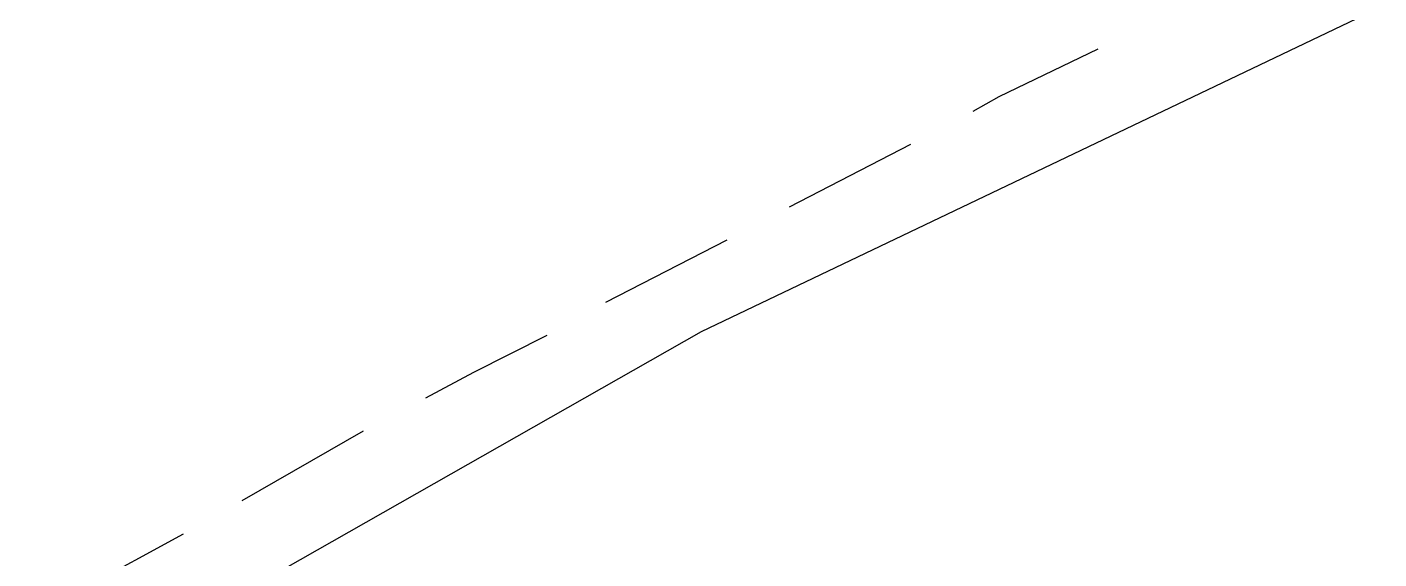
# Model space of a CAD drawing. Header units: feet. Extents: x -84 to 198, y -22 to 181.
# Drawn here: x 47.713 to 52.62, y 148.794 to 150.724 of the extents above; entities that cross this region are included whole.
import ezdxf

# ---------------------------------------------------------------- set-up
doc = ezdxf.new("R2010")
doc.units = ezdxf.units.FT
doc.layers.add('A-AREA-COMUN', color=252, linetype='CONTINUOUS')
doc.layers.add('A-LINEA', color=7, linetype='CONTINUOUS')

msp = doc.modelspace()

# ---------------------------------------------------------------- linework, layer by layer
at = {"layer": 'A-AREA-COMUN'}
msp.add_lwpolyline([(60.88, 154.3822), (56, 152.4089), (50.16, 149.6178), (45.088, 146.7378), (40.08, 143.4133), (39.68, 143.3778), (38.592, 142.5778), (38.528, 142.1689), (37.728, 141.7778), (36.768, 141.7778), (2.592, 149.8489)], dxfattribs=at)
at = {"layer": 'A-LINEA'}
for p, q in [((50.92, 150.2978), (50.48, 150.0711)), ((50.2533, 149.9511), (49.8133, 149.7244)), ((48.9333, 149.2578), (48.4933, 149.0044)), ((48.28, 148.8844), (47.84, 148.6444))]:
    msp.add_line(p, q, dxfattribs=at)
for points in [[(51.6, 150.6444), (51.24, 150.4711), (51.1467, 150.4178)], [(49.6, 149.6044), (49.3333, 149.4711), (49.16, 149.3778)]]:
    msp.add_lwpolyline(points, dxfattribs=at)

doc.saveas('drawing.dxf')
